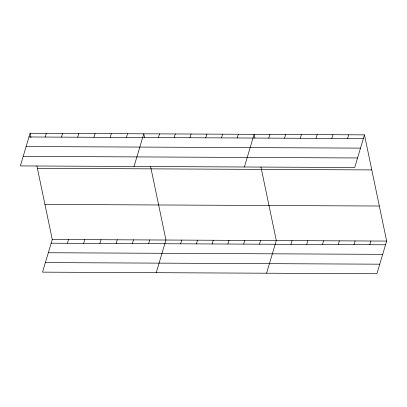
<?xml version="1.0" encoding="UTF-8"?>
<svg xmlns="http://www.w3.org/2000/svg" width="407" height="407" viewBox="0 0 407 407"><rect width="100%" height="100%" fill="white"/><g stroke="black" fill="none" stroke-linecap="round" stroke-linejoin="round"><path stroke-width="0.61" d="M30.087 133.262L20.35 165.924L354.731 167.516L364.469 134.859L30.087 133.262L30.983 137.566M45.218 137.057L46.327 133.343M61.462 137.134L62.571 133.42M77.701 137.21L78.81 133.496M36.895 165.858L52.269 239.484L42.532 272.141L376.913 273.738L386.65 241.076L364.469 134.859M93.946 137.286L95.05 133.572M67.404 243.274L68.513 239.56M110.185 137.368L111.294 133.649M83.644 243.35L84.753 239.637M126.424 137.444L127.533 133.73M99.888 243.432L100.992 239.718M134.04 166.463L143.778 133.806L144.546 137.495M116.127 243.508L117.236 239.794M158.43 137.597L159.539 133.883M132.367 243.584L133.476 239.871M174.196 137.668L175.305 133.954M148.611 243.661L149.72 239.947M189.957 137.744L191.066 134.03M156.222 272.685L165.959 240.023L150.58 166.397M205.723 137.82L206.832 134.107M180.616 243.813L181.72 240.099M221.484 137.897L222.593 134.183M196.378 243.89L197.487 240.176M237.25 137.973L238.36 134.254M212.144 243.966L213.248 240.252M244.383 166.992L254.121 134.33L254.894 138.019M227.905 244.042L229.014 240.328M268.778 138.121L269.887 134.407M243.671 244.114L244.775 240.4M284.539 138.197L285.648 134.483M259.432 244.19L260.541 240.476M300.305 138.273L301.414 134.559M266.57 273.209L276.302 240.552L260.928 166.926M316.066 138.344L317.175 134.631M290.959 244.342L292.068 240.629M331.832 138.421L332.941 134.707M306.725 244.414L307.829 240.7M347.593 138.497L348.702 134.783M322.486 244.49L323.596 240.776M338.253 244.566L339.357 240.852M354.014 244.643L355.123 240.929M369.78 244.719L370.884 241M28.978 136.976L363.359 138.573M26.129 146.53L360.51 148.123M23.199 156.369L357.58 157.967M37.408 168.315L371.789 169.912M44.948 204.431L379.329 206.023M52.269 239.484L386.65 241.076M51.165 243.198L385.541 244.79M48.316 252.747L382.697 254.344M45.381 262.591L379.762 264.184"/></g></svg>
